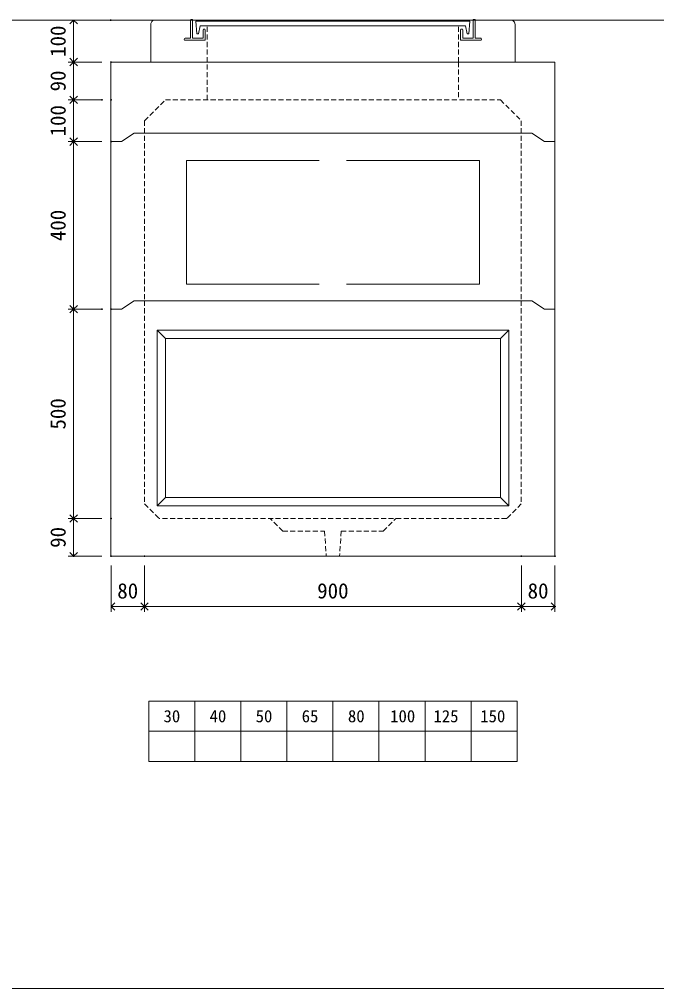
# Model space of a CAD drawing. Units: millimetres, scale not verified. Extents: x -4890 to 4890, y -2327 to 2327.
# Drawn here: x 1846 to 3368, y -1948 to 367 of the extents above; entities that cross this region are included whole.
import ezdxf
from ezdxf.enums import TextEntityAlignment as Align

# ---------------------------------------------------------------- set-up
doc = ezdxf.new("R2010")
doc.units = ezdxf.units.MM
doc.header["$LTSCALE"] = 10
doc.header["$PDMODE"] = 32
doc.header["$PDSIZE"] = 2
doc.linetypes.add('DASHED1', pattern=[1.8, 1.2, -0.6])
doc.linetypes.add('USER2', pattern=[50.8, 31.75, -6.35, 6.35, -6.35])
doc.layers.add('0-1_Defpoints', color=7, linetype='Continuous')
for name, color, linetype, lineweight in [('0-2_waku', 7, 'Continuous', 18), ('0-3_gaikei', 7, 'Continuous', 18), ('0-4_kakure', 7, 'DASHED1', 5), ('0-5_sunpou', 7, 'Continuous', 5), ('0-9_uchigawa', 6, 'Continuous', 18), ('0-B_futa', 3, 'Continuous', 18), ('0-C_GL', 4, 'Continuous', 18), ('0-E_文字１', 7, 'Continuous', 18), ('1-3_uchigawa2', 6, 'USER2', 18)]:
    doc.layers.add(name, color=color, linetype=linetype, lineweight=lineweight)
doc.styles.add('ＭＳ ゴシック', font='')
doc.styles.get('ＭＳ ゴシック').set_extended_font_data('MS Gothic')

# ---------------------------------------------------------------- blocks, each defined once
blk = doc.blocks.new('_Open90')
at = {"layer": '0-5_sunpou'}
blk.add_line((0, 0), (-1, 0), dxfattribs=at)
blk.add_lwpolyline([(-0.5, 0.5), (0, 0), (-0.5, -0.5)], dxfattribs=at)
blk = doc.blocks.new('D85')
at = {"layer": '0-1_Defpoints'}
for p in [(3512.32, 1852.03), (3423, 1352.03), (3512.32, 1352.03)]:
    blk.add_point(p, dxfattribs=at)
at = {"layer": '0-5_sunpou'}
for p, q in [((3490.32, 1852.03), (3410, 1852.03)), ((3423, 1834.03), (3423, 1370.03)), ((3490.32, 1352.03), (3410, 1352.03))]:
    blk.add_line(p, q, dxfattribs=at)
at = {"layer": '0-5_sunpou', "xscale": 18, "yscale": 18}
for p, rotation in [((3423, 1852.03), 90), ((3423, 1352.03), 270)]:
    blk.add_blockref('_Open90', p, dxfattribs=dict(at, rotation=rotation))
at = {"layer": '0-5_sunpou', "style": 'ＭＳ ゴシック'}
blk.add_text('500', height=36.66, rotation=90, dxfattribs=at).set_placement((3415, 1564.53), align=Align.BOTTOM_LEFT)
blk = doc.blocks.new('D86')
at = {"layer": '0-1_Defpoints'}
for p in [(3512.32, 1352.03), (3423, 1262.03), (3512.32, 1262.03)]:
    blk.add_point(p, dxfattribs=at)
at = {"layer": '0-5_sunpou'}
for p, q in [((3490.32, 1352.03), (3410, 1352.03)), ((3423, 1334.03), (3423, 1280.03)), ((3490.32, 1262.03), (3410, 1262.03))]:
    blk.add_line(p, q, dxfattribs=at)
at = {"layer": '0-5_sunpou', "xscale": 18, "yscale": 18}
for p, rotation in [((3423, 1352.03), 90), ((3423, 1262.03), 270)]:
    blk.add_blockref('_Open90', p, dxfattribs=dict(at, rotation=rotation))
at = {"layer": '0-5_sunpou', "style": 'ＭＳ ゴシック'}
blk.add_text('90', height=36.66, rotation=90, dxfattribs=at).set_placement((3415, 1282.03), align=Align.BOTTOM_LEFT)
blk = doc.blocks.new('D87')
at = {"layer": '0-1_Defpoints'}
for p in [(3512.32, 1262.03), (3592.32, 1262.03), (3592.32, 1142)]:
    blk.add_point(p, dxfattribs=at)
at = {"layer": '0-5_sunpou'}
for p, q in [((3512.32, 1240.03), (3512.32, 1129)), ((3592.32, 1240.03), (3592.32, 1129)), ((3530.32, 1142), (3574.32, 1142))]:
    blk.add_line(p, q, dxfattribs=at)
at = {"layer": '0-5_sunpou', "xscale": 18, "yscale": 18, "rotation": 180}
blk.add_blockref('_Open90', (3512.32, 1142), dxfattribs=at)
at = {"layer": '0-5_sunpou', "xscale": 18, "yscale": 18}
blk.add_blockref('_Open90', (3592.32, 1142), dxfattribs=at)
at = {"layer": '0-5_sunpou', "style": 'ＭＳ ゴシック'}
blk.add_text('80', height=36.66, dxfattribs=at).set_placement((3527.32, 1150), align=Align.BOTTOM_LEFT)
blk = doc.blocks.new('D88')
at = {"layer": '0-1_Defpoints'}
for p in [(3592.32, 1262.03), (4492.32, 1262.03), (4492.32, 1142)]:
    blk.add_point(p, dxfattribs=at)
at = {"layer": '0-5_sunpou'}
for p, q in [((3592.32, 1240.03), (3592.32, 1129)), ((4492.32, 1240.03), (4492.32, 1129)), ((3610.32, 1142), (4474.32, 1142))]:
    blk.add_line(p, q, dxfattribs=at)
at = {"layer": '0-5_sunpou', "xscale": 18, "yscale": 18, "rotation": 180}
blk.add_blockref('_Open90', (3592.32, 1142), dxfattribs=at)
at = {"layer": '0-5_sunpou', "xscale": 18, "yscale": 18}
blk.add_blockref('_Open90', (4492.32, 1142), dxfattribs=at)
at = {"layer": '0-5_sunpou', "style": 'ＭＳ ゴシック'}
blk.add_text('900', height=36.66, dxfattribs=at).set_placement((4004.82, 1150), align=Align.BOTTOM_LEFT)
blk = doc.blocks.new('D89')
at = {"layer": '0-1_Defpoints'}
for p in [(4492.32, 1262.03), (4572.32, 1262.03), (4572.32, 1142)]:
    blk.add_point(p, dxfattribs=at)
at = {"layer": '0-5_sunpou'}
for p, q in [((4492.32, 1240.03), (4492.32, 1129)), ((4572.32, 1240.03), (4572.32, 1129)), ((4510.32, 1142), (4554.32, 1142))]:
    blk.add_line(p, q, dxfattribs=at)
at = {"layer": '0-5_sunpou', "xscale": 18, "yscale": 18, "rotation": 180}
blk.add_blockref('_Open90', (4492.32, 1142), dxfattribs=at)
at = {"layer": '0-5_sunpou', "xscale": 18, "yscale": 18}
blk.add_blockref('_Open90', (4572.32, 1142), dxfattribs=at)
at = {"layer": '0-5_sunpou', "style": 'ＭＳ ゴシック'}
blk.add_text('80', height=36.66, dxfattribs=at).set_placement((4507.32, 1150), align=Align.BOTTOM_LEFT)
blk = doc.blocks.new('D90')
at = {"layer": '0-1_Defpoints'}
for p in [(3511.54, 2542.03), (3423, 2442.03), (3512.32, 2442.03)]:
    blk.add_point(p, dxfattribs=at)
at = {"layer": '0-5_sunpou'}
for p, q in [((3489.54, 2542.03), (3410, 2542.03)), ((3423, 2524.03), (3423, 2460.03)), ((3490.32, 2442.03), (3410, 2442.03))]:
    blk.add_line(p, q, dxfattribs=at)
at = {"layer": '0-5_sunpou', "xscale": 18, "yscale": 18}
for p, rotation in [((3423, 2542.03), 90), ((3423, 2442.03), 270)]:
    blk.add_blockref('_Open90', p, dxfattribs=dict(at, rotation=rotation))
at = {"layer": '0-5_sunpou', "style": 'ＭＳ ゴシック'}
blk.add_text('100', height=36.66, rotation=90, dxfattribs=at).set_placement((3415, 2454.53), align=Align.BOTTOM_LEFT)
blk = doc.blocks.new('D91')
at = {"layer": '0-1_Defpoints'}
for p in [(3512.32, 2442.03), (3423, 2352.03), (3512.32, 2352.03)]:
    blk.add_point(p, dxfattribs=at)
at = {"layer": '0-5_sunpou'}
for p, q in [((3490.32, 2442.03), (3410, 2442.03)), ((3423, 2424.03), (3423, 2370.03)), ((3490.32, 2352.03), (3410, 2352.03))]:
    blk.add_line(p, q, dxfattribs=at)
at = {"layer": '0-5_sunpou', "xscale": 18, "yscale": 18}
for p, rotation in [((3423, 2442.03), 90), ((3423, 2352.03), 270)]:
    blk.add_blockref('_Open90', p, dxfattribs=dict(at, rotation=rotation))
at = {"layer": '0-5_sunpou', "style": 'ＭＳ ゴシック'}
blk.add_text('90', height=36.66, rotation=90, dxfattribs=at).set_placement((3415, 2372.03), align=Align.BOTTOM_LEFT)
blk = doc.blocks.new('D92')
at = {"layer": '0-1_Defpoints'}
for p in [(3490.32, 2352.03), (3423, 2252.03), (3512.32, 2252.03)]:
    blk.add_point(p, dxfattribs=at)
at = {"layer": '0-5_sunpou'}
for p, q in [((3468.32, 2352.03), (3410, 2352.03)), ((3423, 2334.03), (3423, 2270.03)), ((3490.32, 2252.03), (3410, 2252.03))]:
    blk.add_line(p, q, dxfattribs=at)
at = {"layer": '0-5_sunpou', "xscale": 18, "yscale": 18}
for p, rotation in [((3423, 2352.03), 90), ((3423, 2252.03), 270)]:
    blk.add_blockref('_Open90', p, dxfattribs=dict(at, rotation=rotation))
at = {"layer": '0-5_sunpou', "style": 'ＭＳ ゴシック'}
blk.add_text('100', height=36.66, rotation=90, dxfattribs=at).set_placement((3415, 2264.53), align=Align.BOTTOM_LEFT)
blk = doc.blocks.new('D93')
at = {"layer": '0-1_Defpoints'}
for p in [(3512.32, 2252.03), (3423, 1852.03), (3490.32, 1852.03)]:
    blk.add_point(p, dxfattribs=at)
at = {"layer": '0-5_sunpou'}
for p, q in [((3490.32, 2252.03), (3410, 2252.03)), ((3423, 2234.03), (3423, 1870.03)), ((3468.32, 1852.03), (3410, 1852.03))]:
    blk.add_line(p, q, dxfattribs=at)
at = {"layer": '0-5_sunpou', "xscale": 18, "yscale": 18}
for p, rotation in [((3423, 2252.03), 90), ((3423, 1852.03), 270)]:
    blk.add_blockref('_Open90', p, dxfattribs=dict(at, rotation=rotation))
at = {"layer": '0-5_sunpou', "style": 'ＭＳ ゴシック'}
blk.add_text('400', height=36.66, rotation=90, dxfattribs=at).set_placement((3415, 2014.53), align=Align.BOTTOM_LEFT)

msp = doc.modelspace()

# ---------------------------------------------------------------- linework, layer by layer
at = {"layer": '0-2_waku'}
for p, q in [((2154.94, -1260.85), (2154.94, -1404.85)), ((2154.94, -1260.85), (2154.94, -1404.85)), ((2154.94, -1260.85), (2154.94, -1404.85)), ((2154.94, -1260.85), (2154.94, -1404.85)), ((2154.94, -1260.85), (3034.94, -1260.85)), ((2264.94, -1260.85), (2264.94, -1404.85)), ((2374.94, -1260.85), (2374.94, -1404.85)), ((2374.94, -1260.85), (2374.94, -1404.85)), ((2484.94, -1260.85), (2484.94, -1404.85)), ((2594.94, -1260.85), (2594.94, -1404.85)), ((2704.94, -1260.85), (2704.94, -1404.85)), ((2814.94, -1260.85), (2814.94, -1404.85)), ((2924.94, -1260.85), (2924.94, -1404.85)), ((3034.94, -1260.85), (3034.94, -1404.85)), ((2154.94, -1332.85), (3034.94, -1332.85)), ((2154.94, -1404.85), (3034.94, -1404.85)), ((-1230.06, -1947.52), (4889.94, -1947.52)), ((-1230.06, -1947.52), (4889.94, -1947.52))]:
    msp.add_line(p, q, dxfattribs=at)
at = {"layer": '0-3_gaikei'}
for p, q in [((2159.94, 265.15), (2159.94, 355.15)), ((2169.94, 365.15), (2254.94, 365.15)), ((2934.94, 365.15), (3019.94, 365.15)), ((3029.94, 265.15), (3029.94, 355.15)), ((2064.94, 265.15), (3124.94, 265.15)), ((2064.94, 265.15), (2064.94, -914.85)), ((2159.94, 265.15), (2269.94, 265.15)), ((2194.94, 265.15), (2994.94, 265.15)), ((3029.94, 265.15), (2919.94, 265.15)), ((3124.94, 265.15), (3124.94, -914.85)), ((2089.94, 75.15), (2119.94, 95.15)), ((2119.94, 95.15), (3069.94, 95.15)), ((3069.94, 95.15), (3099.94, 75.15)), ((2089.94, 75.15), (2064.94, 75.15)), ((3099.94, 75.15), (3124.94, 75.15)), ((2089.94, -324.85), (2119.94, -304.85)), ((2089.94, -324.85), (2119.94, -304.85)), ((2119.94, -304.85), (3069.94, -304.85)), ((3069.94, -304.85), (3099.94, -324.85)), ((2089.94, -324.85), (2064.94, -324.85)), ((2089.94, -324.85), (2064.94, -324.85)), ((3099.94, -324.85), (3124.94, -324.85)), ((3124.94, -914.85), (2064.94, -914.85))]:
    msp.add_line(p, q, dxfattribs=at)
for centre, radius, start, end in [((2169.36, 355.73), 9.44, 86.47383, 183.52617), ((3020.27, 355.48), 9.68, 358.04251, 91.95749)]:
    msp.add_arc(centre, radius, start, end, dxfattribs=at)
at = {"layer": '0-4_kakure'}
for p, q in [((2294.94, 265.15), (2294.94, 351.65)), ((2894.94, 265.15), (2894.94, 351.65)), ((2294.94, 175.15), (2294.94, 265.15)), ((2894.94, 265.15), (2894.94, 175.15)), ((2144.94, 125.15), (2194.94, 175.15)), ((2194.94, 175.15), (2994.94, 175.15)), ((2994.94, 175.15), (3044.94, 125.15)), ((2144.94, 125.15), (2144.94, -304.85)), ((3044.94, 125.15), (3044.94, -304.85)), ((2144.94, -304.85), (2144.94, -789.85)), ((3044.94, -304.85), (3044.94, -789.85)), ((2144.94, -789.85), (2179.94, -824.85)), ((3044.94, -789.85), (3009.94, -824.85)), ((3009.94, -824.85), (2179.94, -824.85)), ((2474.94, -854.85), (2444.94, -824.85)), ((2714.94, -854.85), (2744.94, -824.85)), ((2474.94, -854.85), (2574.94, -854.85)), ((2574.94, -854.85), (2578.94, -914.85)), ((2614.94, -854.85), (2610.94, -914.85)), ((2614.94, -854.85), (2714.94, -854.85))]:
    msp.add_line(p, q, dxfattribs=at)
at = {"layer": '0-9_uchigawa'}
for p, q in [((2174.94, -374.85), (2174.94, -794.85)), ((2174.94, -374.85), (2594.94, -374.85)), ((2174.94, -374.85), (2194.94, -394.85)), ((2594.94, -374.85), (3014.94, -374.85)), ((2594.94, -374.85), (3014.94, -374.85)), ((3014.94, -374.85), (2994.94, -394.85)), ((3014.94, -374.85), (3014.94, -794.85)), ((2194.94, -394.85), (2194.94, -774.85)), ((2194.94, -394.85), (2594.94, -394.85)), ((2194.94, -394.85), (2594.94, -394.85)), ((2594.94, -394.85), (2994.94, -394.85)), ((2994.94, -394.85), (2994.94, -774.85)), ((2194.94, -774.85), (2174.94, -794.85)), ((2194.94, -774.85), (2594.94, -774.85)), ((2594.94, -774.85), (2994.94, -774.85)), ((2994.94, -774.85), (3014.94, -794.85)), ((2174.94, -794.85), (2594.94, -794.85)), ((2594.94, -794.85), (3014.94, -794.85))]:
    msp.add_line(p, q, dxfattribs=at)
at = {"layer": '0-B_futa'}
for p, q in [((2254.94, 365.15), (2254.94, 322.15)), ((2256.94, 367.15), (2259.94, 367.15)), ((2259.94, 367.15), (2259.94, 322.15)), ((2267.75, 362.65), (2922.08, 362.65)), ((2267.75, 362.65), (2270.24, 332.65)), ((2278.27, 351.65), (2273.95, 332.65)), ((2278.27, 351.65), (2911.61, 351.65)), ((2911.61, 351.65), (2915.93, 332.65)), ((2922.08, 362.65), (2919.83, 332.65)), ((2929.94, 367.15), (2929.94, 322.15)), ((2929.94, 367.15), (2932.94, 367.15)), ((2934.94, 365.15), (2934.94, 322.15)), ((2270.24, 332.65), (2273.95, 332.65)), ((2284.94, 342.15), (2284.94, 322.15)), ((2286.94, 344.15), (2287.94, 344.15)), ((2289.94, 342.15), (2289.94, 317.15)), ((2899.94, 342.15), (2899.94, 317.15)), ((2902.94, 344.15), (2901.94, 344.15)), ((2904.94, 342.15), (2904.94, 322.15)), ((2919.83, 332.65), (2915.93, 332.65)), ((2239.94, 320.15), (2239.94, 319.15)), ((2241.94, 322.15), (2254.94, 322.15)), ((2289.94, 317.15), (2241.94, 317.15)), ((2259.94, 322.15), (2284.94, 322.15)), ((2899.94, 317.15), (2947.94, 317.15)), ((2929.94, 322.15), (2904.94, 322.15)), ((2947.94, 322.15), (2934.94, 322.15)), ((2949.94, 320.15), (2949.94, 319.15))]:
    msp.add_line(p, q, dxfattribs=at)
for centre, start, end in [((2256.94, 365.15), 90, 180), ((2932.94, 365.15), 0, 90), ((2286.94, 342.15), 90, 180), ((2287.94, 342.15), 0, 90), ((2901.94, 342.15), 90, 180), ((2902.94, 342.15), 0, 90), ((2241.94, 320.15), 90, 180), ((2241.94, 319.15), 180, 270), ((2947.94, 320.15), 0, 90), ((2947.94, 319.15), 270, 0)]:
    msp.add_arc(centre, 2, start, end, dxfattribs=at)
at = {"layer": '0-C_GL'}
msp.add_line((-1230.06, 365.15), (4889.94, 365.15), dxfattribs=at)
at = {"layer": '1-3_uchigawa2'}
for p, q in [((2244.94, 30.15), (2594.94, 30.15)), ((2244.94, 30.15), (2244.94, -264.85)), ((2944.94, 30.15), (2594.94, 30.15)), ((2944.94, 30.15), (2944.94, -264.85)), ((2244.94, -264.85), (2594.94, -264.85)), ((2944.94, -264.85), (2594.94, -264.85))]:
    msp.add_line(p, q, dxfattribs=at)

# ---------------------------------------------------------------- block references
at = {"layer": '0-5_sunpou'}
for name in ['D90', 'D91', 'D92', 'D93', 'D85', 'D86', 'D87', 'D88', 'D89']:
    msp.add_blockref(name, (-1447.37, -2176.88), dxfattribs=at)

# ---------------------------------------------------------------- texts
at = {"layer": '0-E_文字１', "style": 'ＭＳ ゴシック'}
for s, p in [('30', (2190.37, -1320.31)), ('40', (2300.37, -1320.31)), ('50', (2410.37, -1320.31)), ('65', (2520.37, -1320.31)), ('80', (2630.78, -1320.31)), ('100', (2731.65, -1320.31)), ('125', (2835.04, -1320.31)), ('150', (2946.8, -1320.31))]:
    msp.add_text(s, height=29.33, dxfattribs=at).set_placement(p, align=Align.BOTTOM_LEFT)

doc.saveas('drawing.dxf')
